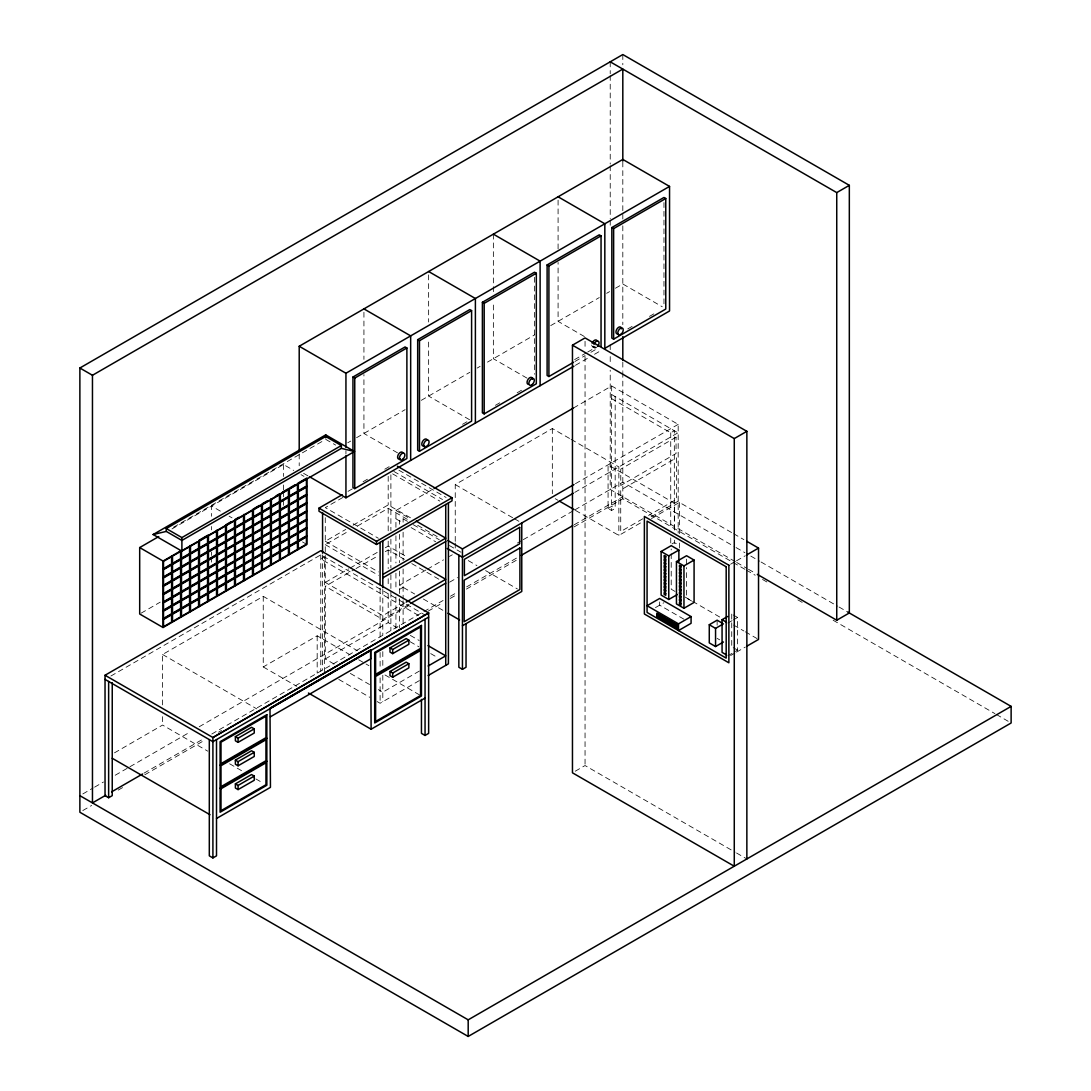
<?xml version="1.0" encoding="UTF-8"?>
<svg xmlns="http://www.w3.org/2000/svg" width="1091" height="1091" viewBox="0 0 1091 1091"><rect width="100%" height="100%" fill="white"/><g stroke="black" fill="none" stroke-linecap="round" stroke-linejoin="round"><path stroke-width="0.75" stroke-dasharray="5 3.75" d="M173.578 527.198L324.259 440.205M171.969 528.93L283.51 464.534L293.738 470.439M347.743 442.796L350.688 441.091M356.566 437.696L405.116 409.67M421.29 400.329L469.826 372.304M477.19 368.062L480.122 366.358M487.486 362.117L534.549 334.937M550.723 325.595L599.273 297.57M606.623 293.329L609.569 291.624M615.447 288.229L622.811 283.987L662.237 306.748M363.085 481.717L367.435 479.222M384.809 469.185L390.605 465.843M462.57 424.29L468.353 420.949M495.423 405.32L499.773 402.811M517.148 392.774L522.944 389.432M574.63 359.594L586.208 352.898M587.667 352.066L596.354 347.047M627.761 328.909L632.112 326.414M649.486 316.376L655.282 313.035M348.015 491.373L352.379 488.85M574.984 361.462L585.117 355.611M590.913 352.27L598.154 348.084M141.148 613.156L160.227 602.137M342.833 497.482L325.268 507.615L378.372 538.272M575.407 365.321L588.649 357.684M594.527 354.289L601.891 350.034M325.268 517.707L325.268 541.259L345.752 529.421M353.075 525.207L388.191 504.928L411.798 518.552M404.747 602.955L382.805 615.624L325.268 582.417L325.268 544.627L348.684 531.112M357.466 526.039L388.191 508.297L408.839 520.23M395.924 527.321L395.924 510.52L432.622 489.341M573.498 408.007L611.656 385.969L678.179 424.372L678.179 533.035M110.914 676.011L320.781 554.842L425.054 615.038M455.247 541.381L455.247 484.581L552.332 428.531L569.693 438.541M162.573 704.895L162.573 654.491L263.245 596.354L357.425 650.727M407.461 521.334L403.111 518.825L399.524 520.898L399.524 524.239M325.268 582.417L348.684 568.888M350.143 568.043L377.95 551.991M385.273 547.777L388.191 546.086L407.366 557.16M334.119 664.064L325.268 658.95L325.268 586.29L354.534 569.393M356.007 568.561L377.95 555.878M385.273 551.664L388.191 549.973L404.42 559.342M425.926 570.02L399.524 585.253L414.689 594.022M427.386 569.175L443.519 559.86M449.383 556.465L452.315 554.774M575.448 483.681L678.179 424.372M114.473 752.845L162.573 725.065L207.754 751.153M263.245 596.354L263.245 666.942L317.181 635.808L349.952 654.723M399.524 589.413L403.111 587.34M674.579 530.09L674.579 503.265L608.069 464.861L608.069 508.447L611.587 510.479L615.174 508.406L615.174 396.579L611.587 398.651L670.733 432.813L674.333 430.727L674.333 530.703M574.725 492.409L678.179 432.677M409.139 604.305L382.805 619.511L325.268 586.29M82.821 793.948L93.158 787.975M94.603 787.143L103.481 782.015M115.223 775.237L128.561 767.532M129.965 766.728L190.53 731.761M199.203 726.756L409.861 605.123M449.642 582.158L457.565 577.589M517.407 543.032L521.825 540.481M523.298 539.636L573.389 510.711M574.862 509.865L622.811 482.195L734.598 546.727M325.268 658.95L388.191 622.62L397.042 627.734M144.026 773.137L202.953 739.125M211.79 734.025L422.449 612.392M423.922 611.546L443.082 600.486M450.447 596.231L456.338 592.836M466.648 586.876L518.211 557.106M574.193 524.785L622.811 496.719M82.821 810.545L91.671 805.444M118.237 790.102L124.129 786.706M144.789 774.774L205.285 739.848M218.555 732.184L221.514 730.479M428.054 611.233L442.81 602.709M450.188 598.454L457.565 594.2M466.416 589.085L518.048 559.274M574.111 526.898L622.811 498.792L731.652 561.633M608.069 508.447L611.656 506.374L615.174 508.406M642.722 518.825L620.724 531.522L620.724 490.009L676.447 457.825L676.447 499.351L648.586 515.443M575.475 510.383L618.856 535.436L642.313 521.893M651.122 516.807L678.179 501.178M651.491 518.566L679.434 502.419L732.17 532.872M419.38 671.047L382.805 692.171L378.372 689.607M377.159 701.568L380.104 703.272L419.38 680.593M671.933 543.945L674.333 542.554L678.179 544.777M655.459 607.605L663.901 602.737M730.588 564.224L735.007 561.688M736.48 560.829L745.303 555.742M727.915 623.056L732.061 620.656M733.438 619.865L737.571 617.465L737.571 650.168L733.438 652.554M727.915 655.746L732.061 653.359M730.588 655.568L735.007 653.018M736.48 652.173L745.303 647.072M575.257 771.201L585.049 765.541L735.089 852.166M584.381 336.533L558.087 321.354L558.087 262.44M592.577 346.815L594.363 347.852M611.656 394.547L678.179 432.95M526.967 378.113L493.364 358.721L493.364 301.484M571.139 439.387L618.856 466.934L618.856 535.436M733.629 533.717L743.885 539.636M736.07 547.573L744.894 552.673M750.772 556.069L759.595 561.169M761.068 562.015L837.561 606.173M839.034 607.019L849.33 612.965M735.252 561.633L610.224 489.45L610.224 370.19M736.725 562.492L747.021 568.438M748.481 569.284L755.845 573.525M733.125 562.492L744.894 569.284M746.367 570.129L755.19 575.23M762.541 579.471L768.432 582.867M797.848 599.859L803.726 603.255M833.142 620.234L994.951 713.65M996.424 714.496L1008.179 721.287M469.539 419.694L428.64 396.088L428.64 338.851M555.224 498.696L558.115 500.374M733.193 614.942L737.571 617.465M685.298 597.145L691.149 600.527M692.621 601.373L720.455 617.451M733.629 625.061L743.885 630.98M745.358 631.825L757.072 638.59M675.056 591.445L671.224 589.235L671.224 549.005M691.571 600.991L686.566 598.1L686.566 567.593M455.247 484.581L513.097 517.966M514.543 518.811L518.88 521.307M397.519 452.847L363.93 433.454L363.93 374.54M683.934 619.197L659.66 605.178L659.66 601.823M717.128 638.358L719.651 639.817M733.193 647.631L737.571 650.168M398.911 470.207L446.11 497.469M393.837 471.435L442.523 499.542M392.624 473.849L439.823 501.096M325.718 439.359L335.673 445.101M395.924 510.52L410.393 518.88M417.689 525.33L439.823 538.108M413.244 524.676L439.291 539.718M449.424 545.555L461.002 552.251M395.924 518.825L402.415 522.575M411.102 527.594L435.691 541.791M468.271 560.597L476.944 565.602M485.618 570.607L517.434 588.976M303.584 473.344L307.962 475.881M301.034 474.653L303.953 476.344M411.798 563.597L439.823 579.771M325.268 541.259L378.372 571.916M423.376 599.027L443.628 610.728M325.268 544.627L378.372 575.284M302.493 541.927L306.885 544.464M418.535 615.433L320.781 559.001L324.368 556.915L324.368 673.174M220.368 511.12L211.599 506.06L211.599 516.275M229.124 516.179L232.042 517.87M410.325 635.398L419.176 640.512M410.066 641.685L418.917 646.799M430.713 653.604L438.091 657.873M736.561 853.012L746.858 858.958M358.707 659.782L364.544 663.151M366.003 663.996L368.922 665.674M384.973 674.947L421.453 696.003M350.347 673.433L369.522 684.507M338.796 679.42L369.781 697.313M263.245 666.942L296.779 686.294M162.573 654.491L256.74 708.85M229.628 763.782L242.748 771.351M255.867 778.933L263.149 783.133M731.734 614.097L731.734 646.799M717.128 620.193L717.128 625.157M686.566 559.124L686.566 565.902M679.434 502.419L679.434 534.563M679.434 543.018L679.434 548.091M674.579 540.14L674.579 543.495M670.733 432.813L670.733 527.867M670.733 537.931L670.733 544.641M663.969 202.571L663.969 306.312M622.811 54.55L622.811 64.778M622.811 161.891L622.811 219.005M622.811 225.823L622.811 324.641M622.811 362.13L622.811 371.445M622.811 372.345L622.811 498.792M611.656 385.969L611.587 510.479M610.224 61.819L610.224 73.738M610.224 75.443L610.224 164.045M610.224 165.75L610.224 218.555M610.224 220.259L610.224 227.078M610.224 344.633L610.224 349.747M610.224 356.566L610.224 363.371M585.049 341.319L585.049 349.829M585.049 356.648L585.049 765.541M558.087 200.158L558.087 252.335M552.332 428.531L552.332 493.691M534.522 277.305L534.522 374.24M493.364 234.156L493.364 293.07M455.247 543.059L455.247 549.741M428.64 274.891L428.64 322.022M403.111 518.825L403.111 522.166M403.111 532.19L403.111 560.597M403.111 568.957L403.111 599.068M403.111 600.746L403.111 624.216M399.524 534.276L399.524 562.67M399.524 571.029L399.524 596.995M399.524 598.673L399.524 627.98M395.924 535.817L395.924 562.983M395.924 573.184L395.924 590.163M395.924 596.954L395.924 630.925M390.892 474.817L390.892 530.703M390.892 539.159L390.892 567.961M390.892 574.725L390.892 630.612M388.191 476.331L388.191 504.928M388.191 508.297L388.191 531.303M388.191 541.15L388.191 546.086M388.191 549.973L388.191 568.561M388.191 578.694L388.191 587.135M388.191 593.899L388.191 622.62M382.805 589.345L382.805 634.717M382.805 651.613L382.805 668.51M382.805 675.274L382.805 701.718M380.104 588.117L380.104 638.917M380.104 652.459L380.104 669.397M380.104 677.866L380.104 703.272M363.93 312.258L363.93 359.389M345.942 450.678L345.942 454.033M322.568 554.896L322.568 670.051M320.781 554.842L320.781 671.088M317.181 635.808L317.181 673.174M299.207 453.979L299.207 465.762M283.51 464.534L283.51 476.467M283.51 484.977L283.51 490.091M283.51 491.796L283.51 498.601M283.51 500.305L283.51 505.419M211.599 526.503L211.599 529.899M211.599 552.046L211.599 555.455M211.599 557.16L211.599 563.965M162.573 716.664L162.573 725.065M595.209 346.106A3.873 2.237 -60 0 1 592.14 346.42M591.868 345.806A3.873 2.237 -60 0 1 591.772 345.042M596.3 347.661A3.873 2.237 -60 0 1 593.572 346.079M676.052 437.205L620.765 469.116L620.765 485.468L676.052 453.542L676.052 437.205"/><path stroke-width="1.5" d="M270.282 708.359L370.667 650.072L371.117 729.224L425.054 698.076M847.857 612.119L1011.125 706.382L1011.125 722.992L468.189 1036.45L79.875 812.25L79.875 368.008L622.811 54.55L849.33 185.334L849.33 612.965L836.742 620.234L757.318 574.371M79.875 368.008L92.462 375.277L622.811 69.088L622.811 161.086M299.207 450.61L299.207 346.256L622.811 159.436L669.547 186.411L669.547 310.976L604.823 348.343L604.823 223.778L558.087 196.789M299.207 346.256L345.942 373.245L669.547 186.411M352.952 377.036L405.088 346.938L406.888 347.974L406.888 458.52L354.752 488.618L352.952 487.582L352.952 377.036L354.752 378.072L406.888 347.974M417.676 339.669L469.812 309.571L471.598 310.608L471.598 421.153L419.476 451.251L417.676 450.215L417.676 339.669L419.476 340.706L471.598 310.608M482.386 302.302L534.522 272.204L536.322 273.241L536.322 383.787L484.186 413.884L482.386 412.848L482.386 302.302L484.186 303.339L536.322 273.241M573.525 362.307L548.909 376.518L547.109 375.481L547.109 264.936L599.245 234.838L601.046 235.874L601.046 346.42M611.833 227.569L663.969 197.471L665.769 198.507L665.769 309.053L613.633 339.151L611.833 338.115L611.833 227.569L613.633 228.605L665.769 198.507M547.109 264.936L548.909 265.972L601.046 235.874M153.135 534.535L325.718 434.886L354.48 451.497L181.897 551.132L153.135 534.535L166.268 531.412L181.897 540.44L341.36 448.374L354.48 451.497M166.268 531.412L166.268 528.562L325.718 436.495L341.36 445.523L341.36 448.374M297.898 549.646L297.898 483.218L306.885 478.035L306.885 544.464L163.064 627.502L139.689 614.001L139.689 547.573L158.768 536.554M166.268 528.562L181.897 537.59L341.36 445.523M139.689 547.573L163.064 561.074L181.038 550.682L181.038 617.124M231.115 521.771L225.973 524.744L225.973 591.172M238.82 517.325L234.974 519.548L234.974 585.976M254.23 508.433L259.372 505.46M267.077 501.014L261.935 503.987L261.935 570.416M276.064 495.832L279.91 493.596L279.91 560.038M282.487 492.123L287.615 489.15M290.192 487.677L295.32 484.704M197.212 541.872L190.475 545.759L190.475 553.028L198.562 548.35L198.562 541.081M233.174 521.103L226.423 525.003L226.423 532.272L234.524 527.594L234.524 520.325M269.122 500.346L262.386 504.247L262.386 511.502L270.473 506.838L270.473 499.569M163.064 569.366L306.885 486.341M163.064 577.671L306.885 494.646M572.461 345.179L734.27 438.582L734.27 866.227L572.461 772.81L572.461 345.179L585.049 337.91L746.858 431.327L746.858 858.958M610.224 61.819L836.742 192.602L849.33 185.334M163.064 585.976L306.885 502.937M163.064 594.281L306.885 511.243M397.438 466.239L452.015 497.755L452.015 500.864L376.504 544.464L318.981 511.243L318.981 508.133L342.206 494.728M163.064 602.587L306.885 519.548M309.435 476.712L345.942 497.796L573.934 366.167M163.064 610.892L306.885 527.853M163.064 619.197L306.885 536.158M112.237 682.748L112.237 795.653L108.636 797.726L105.036 795.653L105.036 675.247L320.781 550.696L428.64 612.965L428.64 733.37L425.054 735.443L421.453 733.37L421.453 699.399M434.082 488.495L573.498 408.007M318.981 508.133L376.504 541.354L452.015 497.755M382.805 574.466L445.728 538.136L416.216 521.103M382.805 577.848L445.728 541.518M447.978 540.577L462.448 548.923L573.975 484.527M573.252 493.255L462.448 557.228L447.269 548.473M406.207 602.109L445.728 579.294L413.271 560.556M410.598 603.459L445.728 583.18M105.718 795.257L92.462 802.908L92.462 375.277M111.609 791.861L142.553 773.996M521.157 555.401L572.72 525.644M734.27 438.582L746.858 431.327M428.64 617.124L212.909 741.675L105.036 679.393M235.383 736.643L251.557 727.302L254.258 728.856L254.258 733.016L238.083 742.357L235.383 740.803L235.383 736.643L238.083 738.198L254.258 728.856M371.117 658.637L270.445 716.76M389.992 647.931L406.166 638.59L408.866 640.144L408.866 644.29L392.692 653.632L389.992 652.077L389.992 647.931L392.692 649.486L408.866 640.144M220.096 765.2L266.845 738.212M374.704 675.943L421.453 648.954M462.448 625.743L521.771 591.486L521.771 522.984M235.383 760.1L251.557 750.758L254.258 752.313L254.258 756.458L238.083 765.8L235.383 764.245L235.383 760.1L238.083 761.654L254.258 752.313M389.992 671.51L406.166 662.169L408.866 663.723L408.866 667.883L392.692 677.225L389.992 675.67L389.992 671.51L392.692 673.065L408.866 663.723M428.163 665.974L445.728 655.841L428.027 645.613M220.096 788.248L266.845 761.259M220.996 788.766L265.945 762.814L265.945 784.743L220.996 810.695L220.996 788.207M235.383 783.883L251.557 774.542L254.258 776.096L254.258 780.256L238.083 789.598L235.383 788.029L235.383 783.883L238.083 785.438L254.258 776.096M428.163 675.52L448.415 663.833L448.415 502.951M677.429 594.486L668.756 599.491L661.119 595.072L661.119 551.487L671.224 545.65L678.875 550.055L678.875 561.797M458.847 555.155L458.847 667.256L462.448 669.329L466.034 667.256L466.034 623.657M661.119 551.487L668.756 555.892L678.875 550.055M216.509 818.482L270.445 787.347L269.995 708.195L370.667 650.072L370.667 658.378M676.447 561.565L686.566 555.728L694.081 560.065L694.081 602.437L683.962 608.273L676.447 603.937L676.447 561.565L683.962 565.902L694.081 560.065M209.308 739.603L209.308 855.849L212.909 857.921L216.509 855.849L216.509 739.603M746.776 554.883L758.531 548.091L758.531 639.435L746.776 646.227M678.493 623.861L691.08 616.592L691.08 623.316L678.493 630.584L678.493 623.861L647.072 605.723L659.66 598.454L691.08 616.592M723.428 641.999L715.56 646.54L709.273 642.899L709.273 624.734L717.128 620.193L722.16 623.111M726.456 654.9L722.065 652.377L722.065 619.674L727.588 616.483M709.273 624.734L715.56 628.375L723.428 623.834M79.875 795.653L468.189 1019.84L1011.125 706.382M493.364 234.156L540.113 261.144L540.113 385.709M428.64 271.523L475.39 298.511L475.39 423.063M363.93 308.889L410.666 335.878L410.666 460.429M746.817 541.327L758.531 548.091M559.56 501.205L574.03 509.552M722.065 619.674L726.456 622.211M447.978 613.237L459.556 619.92M308.439 693.03L371.117 729.224M105.036 675.247L212.909 737.516L428.64 612.965L212.909 737.516L212.909 857.921M112.237 758.286L209.99 814.718M836.742 192.602L836.742 620.234M715.56 628.375L715.56 646.54M683.962 565.902L683.962 608.273M668.756 555.892L668.756 599.491M622.811 336.574L622.811 360.425M613.633 228.605L613.633 339.151M548.909 265.972L548.909 376.518M484.186 303.339L484.186 413.884M468.189 1019.84L468.189 1036.45M462.448 548.923L462.448 669.329M445.728 504.506L445.728 665.387M425.054 619.197L425.054 735.443M419.476 340.706L419.476 451.251M392.692 649.486L392.692 653.632M392.692 673.065L392.692 677.225M382.805 540.836L382.805 587.694M380.104 542.391L380.104 584.721M376.504 541.354L376.504 544.464M354.752 378.072L354.752 488.618M345.942 373.245L345.942 447.31M345.942 455.724L345.942 497.796M325.718 434.886L325.718 437.859M322.568 512.565L322.568 553.205M288.897 488.413L288.897 554.842M270.923 498.792L270.923 565.22M252.948 509.17L252.948 575.598M243.961 514.366L243.961 580.794M238.083 738.198L238.083 742.357M238.083 761.654L238.083 765.8M238.083 785.438L238.083 789.598M216.986 529.926L216.986 596.354M207.999 601.55L207.999 535.122L199.012 540.304L199.012 606.732M190.025 545.5L190.025 611.928M181.897 537.59L181.897 551.132M172.051 555.878L172.051 622.306M163.064 561.074L163.064 627.502M108.636 681.466L108.636 797.726M528.412 384.359A3.873 2.237 -60 0 1 528.412 378.891A3.873 2.237 -60 0 1 532.517 379.259M400.342 458.725A3.873 2.237 -60 0 1 397.615 457.415A3.873 2.237 -60 0 1 399.865 452.724A3.873 2.237 -60 0 1 402.988 453.215M424.549 445.66A3.873 2.237 -60 0 1 421.822 444.351A3.873 2.237 -60 0 1 424.072 439.673A3.873 2.237 -60 0 1 427.195 440.164M618.011 333.873A3.873 2.237 -60 0 1 616.02 331.419A3.873 2.237 -60 0 1 618.952 327.123A3.873 2.237 -60 0 1 621.447 328.827M593.927 344.292A3.873 2.237 -60 0 1 598.236 341.156A3.873 2.237 -60 0 1 597.677 346.447M592.14 343.256A3.873 2.237 -60 0 1 594.868 340.133A3.873 2.237 -60 0 1 597.145 341.128M171.601 556.655L163.514 561.333L163.514 568.588L171.601 563.924L171.601 556.655M180.588 551.473L172.501 556.137L172.501 563.406L180.588 558.728L180.588 551.473M189.575 546.277L181.488 550.955L181.488 558.21L189.575 553.546L189.575 546.277M207.549 535.899L199.462 540.563L199.462 547.832L207.549 543.168L207.549 535.899M216.536 530.703L208.449 535.381L208.449 542.65L216.536 537.972L216.536 530.703M225.537 525.521L217.436 530.185L217.436 537.454L225.537 532.79L225.537 525.521M243.511 515.143L235.424 519.807L235.424 527.076L243.511 522.412L243.511 515.143M252.498 509.947L244.411 514.625L244.411 521.88L252.498 517.216L252.498 509.947M261.485 504.765L253.398 509.429L253.398 516.698L261.485 512.02L261.485 504.765M279.46 494.387L271.373 499.051L271.373 506.319L279.46 501.642L279.46 494.387M288.447 489.191L280.36 493.855L280.36 501.124L288.447 496.46L288.447 489.191M297.448 483.995L289.347 488.673L289.347 495.941L297.448 491.264L297.448 483.995M306.435 478.813L298.348 483.477L298.348 490.745L306.435 486.081L306.435 478.813M171.601 564.961L163.514 569.625L163.514 576.894L171.601 572.23L171.601 564.961M180.588 559.765L172.501 564.442L172.501 571.711L180.588 567.034L180.588 559.765M189.575 554.583L181.488 559.247L181.488 566.515L189.575 561.851L189.575 554.583M198.562 549.387L190.475 554.064L190.475 561.333L198.562 556.655L198.562 549.387M207.549 544.204L199.462 548.868L199.462 556.137L207.549 551.473L207.549 544.204M216.536 539.009L208.449 543.686L208.449 550.955L216.536 546.277L216.536 539.009M225.537 533.826L217.436 538.49L217.436 545.759L225.537 541.081L225.537 533.826M234.524 528.63L226.423 533.308L226.423 540.563L234.524 535.899L234.524 528.63M243.511 523.448L235.424 528.112L235.424 535.381L243.511 530.703L243.511 523.448M252.498 518.252L244.411 522.93L244.411 530.185L252.498 525.521L252.498 518.252M261.485 513.07L253.398 517.734L253.398 525.003L261.485 520.325L261.485 513.07M270.473 507.874L262.386 512.538L262.386 519.807L270.473 515.143L270.473 507.874M279.46 502.678L271.373 507.356L271.373 514.625L279.46 509.947L279.46 502.678M288.447 497.496L280.36 502.16L280.36 509.429L288.447 504.765L288.447 497.496M297.448 492.3L289.347 496.978L289.347 504.247L297.448 499.569L297.448 492.3M306.435 487.118L298.348 491.782L298.348 499.051L306.435 494.387L306.435 487.118M171.601 573.266L163.514 577.93L163.514 585.199L171.601 580.535L171.601 573.266M180.588 568.07L172.501 572.748L172.501 580.017L180.588 575.339L180.588 568.07M189.575 562.888L181.488 567.552L181.488 574.821L189.575 570.157L189.575 562.888M198.562 557.692L190.475 562.37L190.475 569.638L198.562 564.961L198.562 557.692M207.549 552.51L199.462 557.174L199.462 564.442L207.549 559.765L207.549 552.51M216.536 547.314L208.449 551.991L208.449 559.247L216.536 554.583L216.536 547.314M225.537 542.132L217.436 546.796L217.436 554.064L225.537 549.387L225.537 542.132M234.524 536.936L226.423 541.613L226.423 548.868L234.524 544.204L234.524 536.936M243.511 531.753L235.424 536.417L235.424 543.686L243.511 539.009L243.511 531.753M252.498 526.558L244.411 531.222L244.411 538.49L252.498 533.826L252.498 526.558M261.485 521.362L253.398 526.039L253.398 533.308L261.485 528.63L261.485 521.362M270.473 516.179L262.386 520.843L262.386 528.112L270.473 523.448L270.473 516.179M279.46 510.983L271.373 515.661L271.373 522.93L279.46 518.252L279.46 510.983M288.447 505.801L280.36 510.465L280.36 517.734L288.447 513.07L288.447 505.801M297.448 500.605L289.347 505.283L289.347 512.538L297.448 507.874L297.448 500.605M306.435 495.423L298.348 500.087L298.348 507.356L306.435 502.678L306.435 495.423M171.601 581.571L163.514 586.235L163.514 593.504L171.601 588.84L171.601 581.571M180.588 576.375L172.501 581.053L172.501 588.308L180.588 583.644L180.588 576.375M189.575 571.193L181.488 575.857L181.488 583.126L189.575 578.448L189.575 571.193M198.562 565.997L190.475 570.675L190.475 577.93L198.562 573.266L198.562 565.997M207.549 560.815L199.462 565.479L199.462 572.748L207.549 568.07L207.549 560.815M216.536 555.619L208.449 560.297L208.449 567.552L216.536 562.888L216.536 555.619M225.537 550.423L217.436 555.101L217.436 562.37L225.537 557.692L225.537 550.423M234.524 545.241L226.423 549.905L226.423 557.174L234.524 552.51L234.524 545.241M243.511 540.045L235.424 544.723L235.424 551.991L243.511 547.314L243.511 540.045M252.498 534.863L244.411 539.527L244.411 546.796L252.498 542.132L252.498 534.863M261.485 529.667L253.398 534.345L253.398 541.613L261.485 536.936L261.485 529.667M270.473 524.485L262.386 529.149L262.386 536.417L270.473 531.753L270.473 524.485M279.46 519.289L271.373 523.966L271.373 531.222L279.46 526.558L279.46 519.289M288.447 514.106L280.36 518.77L280.36 526.039L288.447 521.362L288.447 514.106M297.448 508.911L289.347 513.588L289.347 520.843L297.448 516.179L297.448 508.911M306.435 503.728L298.348 508.392L298.348 515.661L306.435 510.983L306.435 503.728M171.601 589.876L163.514 594.54L163.514 601.809L171.601 597.132L171.601 589.876M180.588 584.681L172.501 589.358L172.501 596.613L180.588 591.949L180.588 584.681M189.575 579.498L181.488 584.162L181.488 591.431L189.575 586.753L189.575 579.498M198.562 574.302L190.475 578.98L190.475 586.235L198.562 581.571L198.562 574.302M207.549 569.107L199.462 573.784L199.462 581.053L207.549 576.375L207.549 569.107M216.536 563.924L208.449 568.588L208.449 575.857L216.536 571.193L216.536 563.924M225.537 558.728L217.436 563.406L217.436 570.675L225.537 565.997L225.537 558.728M234.524 553.546L226.423 558.21L226.423 565.479L234.524 560.815L234.524 553.546M243.511 548.35L235.424 553.028L235.424 560.297L243.511 555.619L243.511 548.35M252.498 543.168L244.411 547.832L244.411 555.101L252.498 550.437L252.498 543.168M261.485 537.972L253.398 542.65L253.398 549.905L261.485 545.241L261.485 537.972M270.473 532.79L262.386 537.454L262.386 544.723L270.473 540.045L270.473 532.79M279.46 527.594L271.373 532.272L271.373 539.527L279.46 534.863L279.46 527.594M288.447 522.412L280.36 527.076L280.36 534.345L288.447 529.667L288.447 522.412M297.448 517.216L289.347 521.88L289.347 529.149L297.448 524.485L297.448 517.216M306.435 512.02L298.348 516.698L298.348 523.966L306.435 519.289L306.435 512.02M171.601 598.182L163.514 602.846L163.514 610.114L171.601 605.437L171.601 598.182M180.588 592.986L172.501 597.65L172.501 604.919L180.588 600.255L180.588 592.986M189.575 587.79L181.488 592.468L181.488 599.736L189.575 595.059L189.575 587.79M198.562 582.608L190.475 587.272L190.475 594.54L198.562 589.876L198.562 582.608M207.549 577.412L199.462 582.089L199.462 589.358L207.549 584.681L207.549 577.412M216.536 572.23L208.449 576.894L208.449 584.162L216.536 579.498L216.536 572.23M225.537 567.034L217.436 571.711L217.436 578.98L225.537 574.302L225.537 567.034M234.524 561.851L226.423 566.515L226.423 573.784L234.524 569.107L234.524 561.851M243.511 556.655L235.424 561.333L235.424 568.588L243.511 563.924L243.511 556.655M252.498 551.473L244.411 556.137L244.411 563.406L252.498 558.728L252.498 551.473M261.485 546.277L253.398 550.955L253.398 558.21L261.485 553.546L261.485 546.277M270.473 541.095L262.386 545.759L262.386 553.028L270.473 548.35L270.473 541.095M279.46 535.899L271.373 540.563L271.373 547.832L279.46 543.168L279.46 535.899M288.447 530.703L280.36 535.381L280.36 542.65L288.447 537.972L288.447 530.703M297.448 525.521L289.347 530.185L289.347 537.454L297.448 532.79L297.448 525.521M306.435 520.325L298.348 525.003L298.348 532.272L306.435 527.594L306.435 520.325M171.601 606.473L163.514 611.151L163.514 618.42L171.601 613.742L171.601 606.473M180.588 601.291L172.501 605.955L172.501 613.224L180.588 608.56L180.588 601.291M189.575 596.095L181.488 600.773L181.488 608.042L189.575 603.364L189.575 596.095M198.562 590.913L190.475 595.577L190.475 602.846L198.562 598.182L198.562 590.913M207.549 585.717L199.462 590.395L199.462 597.663L207.549 592.986L207.549 585.717M216.536 580.535L208.449 585.199L208.449 592.468L216.536 587.79L216.536 580.535M225.537 575.339L217.436 580.017L217.436 587.272L225.537 582.608L225.537 575.339M234.524 570.157L226.423 574.821L226.423 582.089L234.524 577.412L234.524 570.157M243.511 564.961L235.424 569.638L235.424 576.894L243.511 572.23L243.511 564.961M252.498 559.765L244.411 564.442L244.411 571.711L252.498 567.034L252.498 559.765M261.485 554.583L253.398 559.247L253.398 566.515L261.485 561.851L261.485 554.583M270.473 549.387L262.386 554.064L262.386 561.333L270.473 556.655L270.473 549.387M279.46 544.204L271.373 548.868L271.373 556.137L279.46 551.473L279.46 544.204M288.447 539.009L280.36 543.686L280.36 550.955L288.447 546.277L288.447 539.009M297.448 533.826L289.347 538.49L289.347 545.759L297.448 541.095L297.448 533.826M306.435 528.63L298.348 533.308L298.348 540.563L306.435 535.899L306.435 528.63M171.601 614.779L163.514 619.456L163.514 626.725L171.601 622.047L171.601 614.779M180.588 609.596L172.501 614.26L172.501 621.529L180.588 616.865L180.588 609.596M189.575 604.4L181.488 609.078L181.488 616.333L189.575 611.669L189.575 604.4M198.562 599.218L190.475 603.882L190.475 611.151L198.562 606.473L198.562 599.218M207.549 594.022L199.462 598.7L199.462 605.955L207.549 601.291L207.549 594.022M216.536 588.84L208.449 593.504L208.449 600.773L216.536 596.095L216.536 588.84M225.537 583.644L217.436 588.322L217.436 595.577L225.537 590.913L225.537 583.644M234.524 578.448L226.423 583.126L226.423 590.395L234.524 585.717L234.524 578.448M243.511 573.266L235.424 577.93L235.424 585.199L243.511 580.535L243.511 573.266M252.498 568.07L244.411 572.748L244.411 580.017L252.498 575.339L252.498 568.07M261.485 562.888L253.398 567.552L253.398 574.821L261.485 570.157L261.485 562.888M270.473 557.692L262.386 562.37L262.386 569.638L270.473 564.961L270.473 557.692M279.46 552.51L271.373 557.174L271.373 564.442L279.46 559.778L279.46 552.51M288.447 547.314L280.36 551.991L280.36 559.247L288.447 554.583L288.447 547.314M297.448 542.132L289.347 546.796L289.347 554.064L297.448 549.387L297.448 542.132M306.435 536.936L298.348 541.613L298.348 548.868L306.435 544.204L306.435 536.936M519.671 527.417L464.384 559.328L464.384 575.68L519.671 543.768L519.671 527.417M519.916 547.996L464.18 580.167L464.18 621.693L519.916 589.508L519.916 547.996M266.845 714.687L220.096 741.675L220.096 812.25L266.845 785.261L266.845 714.687M421.453 625.429L374.704 652.404L374.704 722.992L421.453 696.003L421.453 625.429M265.945 716.242L220.996 742.194L220.996 763.645L265.945 737.693L265.945 716.242M420.553 626.984L375.604 652.923L375.604 674.374L420.553 648.436L420.553 626.984M265.945 739.766L220.996 765.718L220.996 786.679L265.945 760.741L265.945 739.766M420.553 650.509L375.604 676.461L375.604 721.437L420.553 695.485L420.553 650.509M728.87 565.22L644.372 516.438L644.372 614.001L728.87 662.783L728.87 565.22M726.183 566.774L647.072 521.103L647.072 612.446L726.183 658.118L726.183 566.774M665.728 556.383L664.146 555.483L664.146 557.296L665.728 558.197L665.728 556.383M681.043 566.174L679.461 565.261L679.461 567.088L681.043 567.988L681.043 566.174M665.728 559.751L664.146 558.851L664.146 560.665L665.728 561.579L665.728 559.751M681.043 569.543L679.461 568.643L679.461 570.457L681.043 571.37L681.043 569.543M665.728 563.133L664.146 562.22L664.146 564.033L665.728 564.947L665.728 563.133M681.043 572.925L679.461 572.011L679.461 573.825L681.043 574.739L681.043 572.925M665.728 566.502L664.146 565.602L664.146 567.415L665.728 568.316L665.728 566.502M681.043 576.293L679.461 575.393L679.461 577.207L681.043 578.107L681.043 576.293M665.728 569.884L664.146 568.97L664.146 570.784L665.728 571.698L665.728 569.884M681.043 579.676L679.461 578.762L679.461 580.576L681.043 581.489L681.043 579.676M665.728 573.252L664.146 572.339L664.146 574.166L665.728 575.066L665.728 573.252M681.043 583.044L679.461 582.13L679.461 583.944L681.043 584.858L681.043 583.044M665.728 576.621L664.146 575.721L664.146 577.534L665.728 578.435L665.728 576.621M681.043 586.413L679.461 585.512L679.461 587.326L681.043 588.226L681.043 586.413M665.728 580.003L664.146 579.089L664.146 580.903L665.728 581.817L665.728 580.003M681.043 589.795L679.461 588.881L679.461 590.695L681.043 591.608L681.043 589.795M665.728 583.371L664.146 582.458L664.146 584.285L665.728 585.185L665.728 583.371M681.043 593.163L679.461 592.249L679.461 594.077L681.043 594.977L681.043 593.163M665.728 586.74L664.146 585.84L664.146 587.654L665.728 588.567L665.728 586.74M681.043 596.532L679.461 595.631L679.461 597.445L681.043 598.345L681.043 596.532M665.728 590.122L664.146 589.208L664.146 591.022L665.728 591.936L665.728 590.122M681.043 599.914L679.461 599L679.461 600.814L681.043 601.727L681.043 599.914M665.728 593.49L664.146 592.577L664.146 594.404L665.728 595.304L665.728 593.49M681.043 603.282L679.461 602.368L679.461 604.196L681.043 605.096L681.043 603.282M658.146 613.933L656.809 613.156L656.809 614.71L658.146 615.474L658.146 613.933M659.946 614.969L658.609 614.192L658.609 615.747L659.946 616.51L659.946 614.969M661.746 616.006L660.41 615.229L660.41 616.783L661.746 617.561L661.746 616.006M663.546 617.042L662.21 616.279L662.21 617.82L663.546 618.597L663.546 617.042M665.346 618.079L663.996 617.315L663.996 618.856L665.346 619.633L665.346 618.079M667.133 619.115L665.796 618.352L665.796 619.893L667.133 620.67L667.133 619.115M668.933 620.165L667.597 619.388L667.597 620.929L668.933 621.706L668.933 620.165M670.733 621.202L669.397 620.424L669.397 621.965L670.733 622.743L670.733 621.202M672.533 622.238L671.197 621.461L671.197 623.002L672.533 623.779L672.533 622.238M674.333 623.275L672.997 622.497L672.997 624.052L674.333 624.816L674.333 623.275M676.134 624.311L674.784 623.534L674.784 625.088L676.134 625.852L676.134 624.311M677.92 625.348L676.584 624.57L676.584 626.125L677.92 626.902L677.92 625.348M658.146 616.006L656.809 615.229L656.809 616.783L658.146 617.561L658.146 616.006M659.946 617.042L658.609 616.279L658.609 617.82L659.946 618.597L659.946 617.042M661.746 618.079L660.41 617.315L660.41 618.856L661.746 619.633L661.746 618.079M663.546 619.115L662.21 618.352L662.21 619.893L663.546 620.67L663.546 619.115M665.346 620.165L663.996 619.388L663.996 620.929L665.346 621.706L665.346 620.165M667.133 621.202L665.796 620.424L665.796 621.965L667.133 622.743L667.133 621.202M668.933 622.238L667.597 621.461L667.597 623.002L668.933 623.779L668.933 622.238M670.733 623.275L669.397 622.497L669.397 624.052L670.733 624.816L670.733 623.275M672.533 624.311L671.197 623.534L671.197 625.088L672.533 625.852L672.533 624.311M674.333 625.348L672.997 624.57L672.997 626.125L674.333 626.902L674.333 625.348M676.134 626.384L674.784 625.607L674.784 627.161L676.134 627.939L676.134 626.384M677.92 627.42L676.584 626.657L676.584 628.198L677.92 628.975L677.92 627.42M532.285 384.509A3.873 2.237 -60 0 0 533.513 378.522A3.873 2.237 -60 0 0 528.944 382.573A3.873 2.237 -60 0 0 532.285 384.509M402.852 459.243A3.873 2.237 -60 0 0 404.079 453.256A3.873 2.237 -60 0 0 399.497 457.306A3.873 2.237 -60 0 0 402.852 459.243M427.058 446.192A3.873 2.237 -60 0 0 428.286 440.191A3.873 2.237 -60 0 0 423.703 444.255A3.873 2.237 -60 0 0 427.058 446.192M621.215 334.091A3.873 2.237 -60 0 0 622.443 328.091A3.873 2.237 -60 0 0 617.861 332.155A3.873 2.237 -60 0 0 621.215 334.091"/></g></svg>
